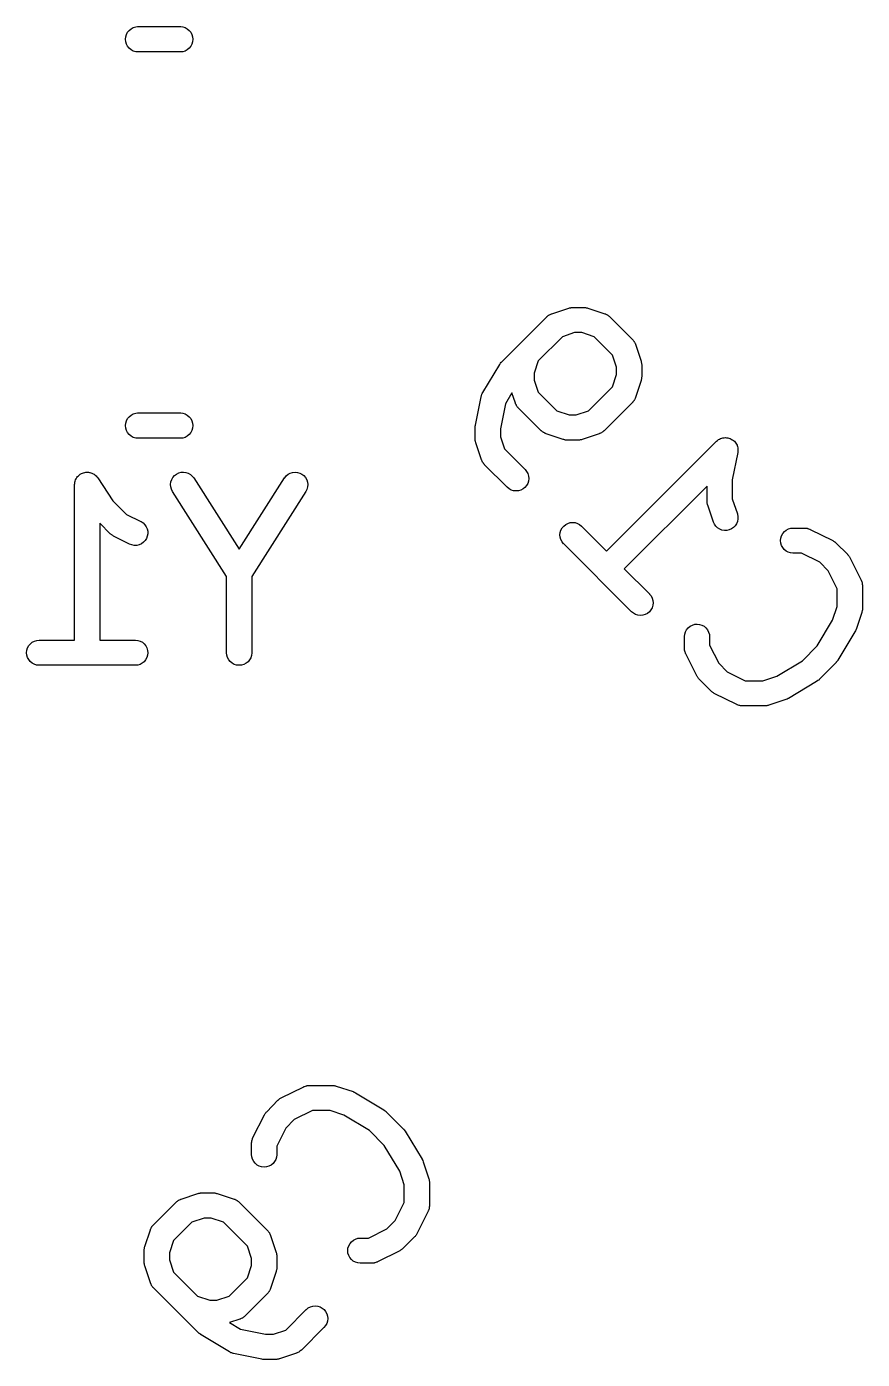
# Model space of a CAD drawing. Extents: x 99.9 to 130.1, y -164.7 to -96.1.
# Drawn here: x 121.21 to 126.19, y -128.21 to -120.28 of the extents above; entities that cross this region are included whole.
import ezdxf

# ---------------------------------------------------------------- set-up
doc = ezdxf.new("R2010")
doc.units = 0
doc.layers.add('BLACK', color=7, linetype='CONTINUOUS')

msp = doc.modelspace()

# ---------------------------------------------------------------- linework, layer by layer
at = {"layer": 'BLACK', "linetype": 'CONTINUOUS'}
for p, q in [((121.846, -120.28), (121.86, -120.276)), ((121.86, -120.276), (121.871, -120.275)), ((121.871, -120.275), (122.129, -120.275)), ((122.129, -120.275), (122.14, -120.276)), ((122.14, -120.276), (122.154, -120.28)), ((121.8, -120.35), (121.801, -120.335)), ((121.801, -120.365), (121.8, -120.35)), ((121.801, -120.335), (121.805, -120.321)), ((121.805, -120.321), (121.812, -120.308)), ((121.812, -120.308), (121.822, -120.297)), ((121.822, -120.297), (121.833, -120.287)), ((121.833, -120.287), (121.846, -120.28)), ((122.154, -120.28), (122.167, -120.287)), ((122.167, -120.287), (122.178, -120.297)), ((122.178, -120.297), (122.188, -120.308)), ((122.188, -120.308), (122.195, -120.321)), ((122.195, -120.321), (122.199, -120.335)), ((122.199, -120.335), (122.2, -120.35)), ((122.2, -120.35), (122.199, -120.365)), ((121.805, -120.379), (121.801, -120.365)), ((121.812, -120.392), (121.805, -120.379)), ((121.822, -120.403), (121.812, -120.392)), ((121.833, -120.413), (121.822, -120.403)), ((121.846, -120.42), (121.833, -120.413)), ((121.86, -120.424), (121.846, -120.42)), ((121.871, -120.425), (121.86, -120.424)), ((122.129, -120.425), (121.871, -120.425)), ((122.14, -120.424), (122.129, -120.425)), ((122.154, -120.42), (122.14, -120.424)), ((122.167, -120.413), (122.154, -120.42)), ((122.178, -120.403), (122.167, -120.413)), ((122.188, -120.392), (122.178, -120.403)), ((122.195, -120.379), (122.188, -120.392)), ((122.199, -120.365), (122.195, -120.379)), ((124.038, -122.272), (124.307, -122.002)), ((124.307, -122.002), (124.308, -122.001)), ((124.308, -122.001), (124.31, -122)), ((124.31, -122), (124.311, -121.998)), ((124.311, -121.998), (124.315, -121.995)), ((124.315, -121.995), (124.319, -121.992)), ((124.319, -121.992), (124.321, -121.991)), ((124.321, -121.991), (124.323, -121.99)), ((124.323, -121.99), (124.328, -121.988)), ((124.328, -121.988), (124.332, -121.986)), ((124.332, -121.986), (124.335, -121.985)), ((124.335, -121.985), (124.337, -121.984)), ((124.337, -121.984), (124.438, -121.95)), ((124.438, -121.95), (124.439, -121.95)), ((124.439, -121.95), (124.443, -121.949)), ((124.443, -121.949), (124.447, -121.948)), ((124.447, -121.948), (124.45, -121.948)), ((124.45, -121.948), (124.453, -121.947)), ((124.453, -121.947), (124.457, -121.947)), ((124.457, -121.947), (124.461, -121.946)), ((124.461, -121.946), (124.529, -121.946)), ((124.529, -121.946), (124.53, -121.946)), ((124.53, -121.946), (124.534, -121.947)), ((124.534, -121.947), (124.538, -121.947)), ((124.538, -121.947), (124.541, -121.948)), ((124.541, -121.948), (124.544, -121.948)), ((124.544, -121.948), (124.548, -121.949)), ((124.548, -121.949), (124.552, -121.95)), ((124.552, -121.95), (124.653, -121.984)), ((124.653, -121.984), (124.654, -121.984)), ((124.654, -121.984), (124.656, -121.985)), ((124.656, -121.985), (124.658, -121.986)), ((124.658, -121.986), (124.663, -121.988)), ((124.663, -121.988), (124.668, -121.99)), ((124.668, -121.99), (124.669, -121.992)), ((124.669, -121.992), (124.671, -121.993)), ((124.671, -121.993), (124.675, -121.996)), ((124.675, -121.996), (124.679, -121.999)), ((124.679, -121.999), (124.681, -122.001)), ((124.681, -122.001), (124.683, -122.002)), ((124.683, -122.002), (124.817, -122.137)), ((124.473, -122.096), (124.401, -122.121)), ((124.516, -122.096), (124.473, -122.096)), ((124.589, -122.121), (124.516, -122.096)), ((124.401, -122.121), (124.257, -122.264)), ((124.699, -122.23), (124.589, -122.121)), ((124.817, -122.137), (124.818, -122.138)), ((124.818, -122.138), (124.819, -122.139)), ((124.819, -122.139), (124.821, -122.141)), ((124.821, -122.141), (124.824, -122.145)), ((124.824, -122.145), (124.827, -122.149)), ((124.827, -122.149), (124.828, -122.151)), ((124.828, -122.151), (124.829, -122.153)), ((124.829, -122.153), (124.832, -122.157)), ((124.832, -122.157), (124.834, -122.162)), ((124.834, -122.162), (124.835, -122.164)), ((124.835, -122.164), (124.835, -122.166)), ((124.835, -122.166), (124.869, -122.267)), ((124.723, -122.303), (124.699, -122.23)), ((123.926, -122.454), (124.027, -122.286)), ((124.027, -122.285), (124.028, -122.284)), ((124.027, -122.286), (124.027, -122.285)), ((124.028, -122.284), (124.029, -122.283)), ((124.029, -122.283), (124.032, -122.278)), ((124.032, -122.278), (124.036, -122.273)), ((124.036, -122.273), (124.037, -122.273)), ((124.037, -122.273), (124.038, -122.272)), ((124.257, -122.264), (124.233, -122.337)), ((124.233, -122.337), (124.233, -122.38)), ((124.723, -122.346), (124.723, -122.303)), ((124.869, -122.267), (124.869, -122.268)), ((124.869, -122.268), (124.87, -122.272)), ((124.87, -122.272), (124.872, -122.276)), ((124.872, -122.276), (124.872, -122.279)), ((124.872, -122.279), (124.872, -122.282)), ((124.872, -122.282), (124.873, -122.287)), ((124.873, -122.287), (124.873, -122.291)), ((124.873, -122.291), (124.873, -122.358)), ((124.233, -122.38), (124.257, -122.452)), ((124.555, -122.562), (124.699, -122.419)), ((124.699, -122.419), (124.723, -122.346)), ((124.869, -122.382), (124.835, -122.483)), ((124.87, -122.378), (124.869, -122.382)), ((124.871, -122.374), (124.87, -122.378)), ((124.872, -122.371), (124.871, -122.374)), ((124.873, -122.359), (124.872, -122.363)), ((124.872, -122.363), (124.872, -122.368)), ((124.872, -122.368), (124.872, -122.371)), ((124.873, -122.358), (124.873, -122.359)), ((123.883, -122.647), (123.916, -122.478)), ((123.916, -122.478), (123.917, -122.477)), ((123.917, -122.477), (123.918, -122.472)), ((123.918, -122.472), (123.919, -122.468)), ((123.919, -122.468), (123.92, -122.465)), ((123.92, -122.465), (123.921, -122.463)), ((123.921, -122.463), (123.923, -122.459)), ((123.923, -122.459), (123.926, -122.454)), ((124.1, -122.455), (124.061, -122.52)), ((124.121, -122.517), (124.1, -122.455)), ((124.257, -122.452), (124.367, -122.562)), ((124.828, -122.499), (124.827, -122.501)), ((124.829, -122.497), (124.828, -122.499)), ((124.831, -122.493), (124.829, -122.497)), ((124.834, -122.488), (124.831, -122.493)), ((124.835, -122.484), (124.834, -122.486)), ((124.834, -122.486), (124.834, -122.488)), ((124.835, -122.483), (124.835, -122.484)), ((121.833, -122.587), (121.846, -122.58)), ((121.846, -122.58), (121.86, -122.576)), ((121.86, -122.576), (121.871, -122.575)), ((121.871, -122.575), (122.129, -122.575)), ((122.129, -122.575), (122.14, -122.576)), ((122.14, -122.576), (122.154, -122.58)), ((122.154, -122.58), (122.167, -122.587)), ((124.061, -122.52), (124.031, -122.669)), ((124.122, -122.519), (124.121, -122.517)), ((124.122, -122.521), (124.122, -122.519)), ((124.125, -122.525), (124.122, -122.521)), ((124.127, -122.53), (124.125, -122.525)), ((124.128, -122.532), (124.127, -122.53)), ((124.129, -122.534), (124.128, -122.532)), ((124.132, -122.538), (124.129, -122.534)), ((124.135, -122.542), (124.132, -122.538)), ((124.137, -122.543), (124.135, -122.542)), ((124.138, -122.545), (124.137, -122.543)), ((124.139, -122.546), (124.138, -122.545)), ((124.274, -122.681), (124.139, -122.546)), ((124.367, -122.562), (124.44, -122.586)), ((124.483, -122.586), (124.555, -122.562)), ((124.817, -122.512), (124.649, -122.681)), ((124.819, -122.511), (124.817, -122.512)), ((124.82, -122.509), (124.819, -122.511)), ((124.823, -122.505), (124.82, -122.509)), ((124.827, -122.501), (124.823, -122.505)), ((121.8, -122.65), (121.801, -122.635)), ((121.801, -122.665), (121.8, -122.65)), ((121.801, -122.635), (121.805, -122.621)), ((121.805, -122.621), (121.812, -122.608)), ((121.812, -122.608), (121.822, -122.597)), ((121.822, -122.597), (121.833, -122.587)), ((122.167, -122.587), (122.178, -122.597)), ((122.178, -122.597), (122.188, -122.608)), ((122.188, -122.608), (122.195, -122.621)), ((122.195, -122.621), (122.199, -122.635)), ((122.199, -122.635), (122.2, -122.65)), ((122.2, -122.65), (122.199, -122.665)), ((123.881, -122.66), (123.882, -122.653)), ((123.882, -122.653), (123.883, -122.647)), ((124.44, -122.586), (124.483, -122.586)), ((121.805, -122.679), (121.801, -122.665)), ((121.812, -122.692), (121.805, -122.679)), ((121.822, -122.703), (121.812, -122.692)), ((121.833, -122.713), (121.822, -122.703)), ((121.846, -122.72), (121.833, -122.713)), ((121.86, -122.724), (121.846, -122.72)), ((121.871, -122.725), (121.86, -122.724)), ((122.129, -122.725), (121.871, -122.725)), ((122.14, -122.724), (122.129, -122.725)), ((122.154, -122.72), (122.14, -122.724)), ((122.167, -122.713), (122.154, -122.72)), ((122.178, -122.703), (122.167, -122.713)), ((122.188, -122.692), (122.178, -122.703)), ((122.195, -122.679), (122.188, -122.692)), ((122.199, -122.665), (122.195, -122.679)), ((123.881, -122.661), (123.881, -122.66)), ((123.881, -122.729), (123.881, -122.661)), ((123.881, -122.661), (123.881, -122.661)), ((123.881, -122.661), (123.881, -122.661)), ((123.881, -122.661), (123.881, -122.661)), ((123.882, -122.733), (123.881, -122.729)), ((123.882, -122.737), (123.882, -122.733)), ((123.882, -122.74), (123.882, -122.737)), ((124.031, -122.669), (124.031, -122.716)), ((124.031, -122.716), (124.055, -122.789)), ((124.275, -122.682), (124.274, -122.681)), ((124.277, -122.684), (124.275, -122.682)), ((124.281, -122.687), (124.277, -122.684)), ((124.285, -122.69), (124.281, -122.687)), ((124.287, -122.691), (124.285, -122.69)), ((124.289, -122.692), (124.287, -122.691)), ((124.293, -122.694), (124.289, -122.692)), ((124.298, -122.697), (124.293, -122.694)), ((124.3, -122.697), (124.298, -122.697)), ((124.302, -122.698), (124.3, -122.697)), ((124.303, -122.699), (124.302, -122.698)), ((124.404, -122.732), (124.303, -122.699)), ((124.408, -122.733), (124.404, -122.732)), ((124.412, -122.735), (124.408, -122.733)), ((124.415, -122.735), (124.412, -122.735)), ((124.418, -122.736), (124.415, -122.735)), ((124.422, -122.736), (124.418, -122.736)), ((124.427, -122.736), (124.422, -122.736)), ((124.428, -122.736), (124.427, -122.736)), ((124.495, -122.736), (124.428, -122.736)), ((124.499, -122.736), (124.495, -122.736)), ((124.503, -122.736), (124.499, -122.736)), ((124.506, -122.735), (124.503, -122.736)), ((124.509, -122.735), (124.506, -122.735)), ((124.514, -122.734), (124.509, -122.735)), ((124.518, -122.733), (124.514, -122.734)), ((124.519, -122.732), (124.518, -122.733)), ((124.62, -122.699), (124.519, -122.732)), ((124.622, -122.698), (124.62, -122.699)), ((124.624, -122.697), (124.622, -122.698)), ((124.628, -122.695), (124.624, -122.697)), ((124.633, -122.693), (124.628, -122.695)), ((124.635, -122.691), (124.633, -122.693)), ((124.637, -122.69), (124.635, -122.691)), ((124.641, -122.687), (124.637, -122.69)), ((124.645, -122.684), (124.641, -122.687)), ((124.646, -122.683), (124.645, -122.684)), ((124.648, -122.681), (124.646, -122.683)), ((124.649, -122.681), (124.648, -122.681)), ((125.318, -122.742), (125.324, -122.738)), ((125.324, -122.738), (125.329, -122.733)), ((125.329, -122.733), (125.329, -122.733)), ((125.329, -122.733), (125.33, -122.733)), ((125.33, -122.733), (125.336, -122.73)), ((125.336, -122.73), (125.342, -122.726)), ((125.342, -122.726), (125.342, -122.726)), ((125.342, -122.726), (125.343, -122.726)), ((125.343, -122.726), (125.35, -122.724)), ((125.35, -122.724), (125.356, -122.722)), ((125.356, -122.722), (125.357, -122.722)), ((125.357, -122.722), (125.357, -122.722)), ((125.357, -122.722), (125.364, -122.722)), ((125.364, -122.722), (125.371, -122.721)), ((125.371, -122.721), (125.371, -122.721)), ((125.371, -122.721), (125.378, -122.722)), ((125.371, -122.721), (125.371, -122.721)), ((125.378, -122.722), (125.386, -122.722)), ((125.386, -122.722), (125.386, -122.723)), ((125.386, -122.723), (125.386, -122.723)), ((125.386, -122.723), (125.392, -122.725)), ((125.392, -122.725), (125.4, -122.727)), ((125.4, -122.727), (125.4, -122.727)), ((125.4, -122.727), (125.4, -122.727)), ((125.4, -122.727), (125.406, -122.73)), ((125.406, -122.73), (125.412, -122.734)), ((125.412, -122.734), (125.412, -122.734)), ((125.412, -122.734), (125.413, -122.734)), ((125.413, -122.734), (125.418, -122.739)), ((123.883, -122.743), (123.882, -122.74)), ((123.884, -122.747), (123.883, -122.743)), ((123.885, -122.751), (123.884, -122.747)), ((123.885, -122.752), (123.885, -122.751)), ((123.919, -122.853), (123.885, -122.752)), ((124.055, -122.789), (124.178, -122.911)), ((124.663, -123.397), (125.317, -122.743)), ((125.317, -122.743), (125.318, -122.742)), ((125.318, -122.742), (125.318, -122.742)), ((125.318, -122.742), (125.318, -122.742)), ((125.318, -122.742), (125.318, -122.742)), ((125.444, -122.811), (125.412, -122.972)), ((125.418, -122.739), (125.424, -122.743)), ((125.424, -122.743), (125.424, -122.743)), ((125.424, -122.743), (125.424, -122.743)), ((125.424, -122.743), (125.428, -122.749)), ((125.428, -122.749), (125.433, -122.755)), ((125.433, -122.755), (125.433, -122.755)), ((125.433, -122.755), (125.433, -122.755)), ((125.433, -122.755), (125.436, -122.761)), ((125.436, -122.761), (125.44, -122.767)), ((125.44, -122.767), (125.44, -122.768)), ((125.44, -122.768), (125.44, -122.768)), ((125.44, -122.768), (125.442, -122.775)), ((125.442, -122.775), (125.444, -122.782)), ((125.444, -122.782), (125.444, -122.782)), ((125.444, -122.782), (125.444, -122.782)), ((125.444, -122.782), (125.445, -122.789)), ((125.445, -122.803), (125.444, -122.811)), ((125.445, -122.789), (125.445, -122.796)), ((125.445, -122.796), (125.445, -122.796)), ((125.445, -122.796), (125.445, -122.796)), ((125.445, -122.796), (125.445, -122.803)), ((123.92, -122.855), (123.919, -122.853)), ((123.92, -122.857), (123.92, -122.855)), ((123.923, -122.862), (123.92, -122.857)), ((123.925, -122.867), (123.923, -122.862)), ((123.926, -122.869), (123.925, -122.867)), ((123.927, -122.87), (123.926, -122.869)), ((123.93, -122.874), (123.927, -122.87)), ((123.933, -122.879), (123.93, -122.874)), ((123.935, -122.88), (123.933, -122.879)), ((123.936, -122.882), (123.935, -122.88)), ((123.937, -122.883), (123.936, -122.882)), ((124.072, -123.017), (123.937, -122.883)), ((121.5, -122.98), (121.502, -122.973)), ((121.502, -122.973), (121.506, -122.966)), ((121.502, -122.973), (121.502, -122.973)), ((121.502, -122.973), (121.502, -122.973)), ((121.506, -122.966), (121.509, -122.96)), ((121.509, -122.96), (121.51, -122.96)), ((121.51, -122.96), (121.514, -122.954)), ((121.51, -122.96), (121.51, -122.96)), ((121.514, -122.954), (121.519, -122.949)), ((121.519, -122.949), (121.525, -122.944)), ((121.519, -122.949), (121.519, -122.949)), ((121.519, -122.949), (121.519, -122.949)), ((121.525, -122.944), (121.53, -122.94)), ((121.53, -122.94), (121.537, -122.936)), ((121.53, -122.94), (121.53, -122.94)), ((121.53, -122.94), (121.53, -122.94)), ((121.537, -122.936), (121.543, -122.933)), ((121.543, -122.933), (121.55, -122.931)), ((121.543, -122.933), (121.543, -122.933)), ((121.543, -122.933), (121.543, -122.933)), ((121.55, -122.931), (121.557, -122.929)), ((121.557, -122.929), (121.564, -122.928)), ((121.557, -122.929), (121.557, -122.929)), ((121.557, -122.929), (121.557, -122.929)), ((121.564, -122.928), (121.572, -122.927)), ((121.572, -122.927), (121.572, -122.927)), ((121.572, -122.927), (121.579, -122.928)), ((121.572, -122.927), (121.572, -122.927)), ((121.579, -122.928), (121.586, -122.929)), ((121.586, -122.929), (121.586, -122.929)), ((121.586, -122.929), (121.587, -122.929)), ((121.587, -122.929), (121.594, -122.931)), ((121.594, -122.931), (121.6, -122.933)), ((121.6, -122.933), (121.6, -122.933)), ((121.6, -122.933), (121.6, -122.933)), ((121.6, -122.933), (121.607, -122.937)), ((121.607, -122.937), (121.613, -122.94)), ((121.613, -122.94), (121.613, -122.94)), ((121.613, -122.94), (121.613, -122.94)), ((121.613, -122.94), (121.619, -122.945)), ((121.619, -122.945), (121.625, -122.949)), ((121.625, -122.949), (121.625, -122.949)), ((121.625, -122.949), (121.625, -122.95)), ((121.625, -122.95), (121.629, -122.955)), ((121.629, -122.955), (121.634, -122.961)), ((121.634, -122.961), (121.725, -123.097)), ((122.07, -122.985), (122.075, -122.971)), ((122.075, -122.971), (122.082, -122.959)), ((122.082, -122.959), (122.091, -122.948)), ((122.091, -122.948), (122.103, -122.939)), ((122.103, -122.939), (122.116, -122.932)), ((122.116, -122.932), (122.13, -122.928)), ((122.13, -122.928), (122.145, -122.927)), ((122.145, -122.927), (122.159, -122.929)), ((122.159, -122.929), (122.173, -122.934)), ((122.173, -122.934), (122.186, -122.941)), ((122.186, -122.941), (122.197, -122.951)), ((122.197, -122.951), (122.206, -122.962)), ((122.206, -122.962), (122.476, -123.386)), ((122.476, -123.386), (122.746, -122.962)), ((122.746, -122.962), (122.747, -122.961)), ((122.747, -122.961), (122.756, -122.95)), ((122.756, -122.95), (122.767, -122.94)), ((122.767, -122.94), (122.78, -122.933)), ((122.78, -122.933), (122.794, -122.929)), ((122.794, -122.929), (122.809, -122.927)), ((122.809, -122.927), (122.823, -122.929)), ((122.823, -122.929), (122.837, -122.933)), ((122.837, -122.933), (122.85, -122.939)), ((122.85, -122.939), (122.862, -122.948)), ((122.862, -122.948), (122.871, -122.96)), ((122.871, -122.96), (122.878, -122.972)), ((122.878, -122.972), (122.883, -122.986)), ((124.178, -122.911), (124.178, -122.912)), ((124.178, -122.912), (124.187, -122.923)), ((124.187, -122.923), (124.194, -122.936)), ((124.194, -122.936), (124.198, -122.951)), ((124.198, -122.951), (124.2, -122.965)), ((124.2, -122.965), (124.198, -122.98)), ((125.412, -122.972), (125.412, -123.087)), ((121.496, -123.001), (121.497, -122.994)), ((121.496, -123.002), (121.496, -123.001)), ((121.496, -123.001), (121.496, -123.001)), ((121.496, -123.001), (121.496, -123.001)), ((121.496, -123.001), (121.496, -123.001)), ((121.496, -123.927), (121.496, -123.002)), ((121.497, -122.994), (121.498, -122.987)), ((121.498, -122.987), (121.5, -122.98)), ((121.498, -122.987), (121.498, -122.987)), ((121.498, -122.987), (121.498, -122.987)), ((122.068, -123), (122.07, -122.985)), ((122.069, -123.014), (122.068, -123)), ((122.073, -123.029), (122.069, -123.014)), ((122.079, -123.042), (122.073, -123.029)), ((122.08, -123.043), (122.079, -123.042)), ((122.401, -123.548), (122.08, -123.043)), ((122.873, -123.043), (122.551, -123.548)), ((122.879, -123.03), (122.873, -123.043)), ((122.883, -123.015), (122.879, -123.03)), ((122.883, -122.986), (122.885, -123.001)), ((122.885, -123.001), (122.883, -123.015)), ((124.083, -123.027), (124.072, -123.017)), ((124.096, -123.034), (124.083, -123.027)), ((124.11, -123.038), (124.096, -123.034)), ((124.124, -123.039), (124.11, -123.038)), ((124.139, -123.038), (124.124, -123.039)), ((124.153, -123.034), (124.139, -123.038)), ((124.166, -123.027), (124.153, -123.034)), ((124.177, -123.018), (124.166, -123.027)), ((124.187, -123.006), (124.177, -123.018)), ((124.194, -122.994), (124.187, -123.006)), ((124.198, -122.98), (124.194, -122.994)), ((125.262, -123.011), (124.769, -123.503)), ((125.262, -123.099), (125.262, -123.011)), ((121.725, -123.097), (121.806, -123.179)), ((125.262, -123.103), (125.262, -123.099)), ((125.262, -123.107), (125.262, -123.103)), ((125.263, -123.11), (125.262, -123.107)), ((125.263, -123.114), (125.263, -123.11)), ((125.264, -123.118), (125.263, -123.114)), ((125.265, -123.122), (125.264, -123.118)), ((125.266, -123.123), (125.265, -123.122)), ((125.299, -123.224), (125.266, -123.123)), ((125.412, -123.087), (125.442, -123.176)), ((121.806, -123.179), (121.891, -123.221)), ((125.442, -123.176), (125.442, -123.177)), ((125.442, -123.177), (125.445, -123.192)), ((125.445, -123.206), (125.442, -123.221)), ((125.445, -123.192), (125.445, -123.206)), ((121.709, -123.294), (121.646, -123.231)), ((121.646, -123.231), (121.646, -123.927)), ((121.712, -123.296), (121.709, -123.294)), ((121.891, -123.221), (121.892, -123.221)), ((121.892, -123.221), (121.904, -123.229)), ((121.904, -123.229), (121.914, -123.24)), ((121.914, -123.24), (121.923, -123.252)), ((121.923, -123.252), (121.929, -123.265)), ((121.929, -123.265), (121.932, -123.279)), ((121.932, -123.294), (121.929, -123.308)), ((121.932, -123.279), (121.932, -123.294)), ((124.386, -123.3), (124.388, -123.286)), ((124.388, -123.286), (124.392, -123.272)), ((124.392, -123.272), (124.399, -123.259)), ((124.399, -123.259), (124.409, -123.248)), ((124.409, -123.248), (124.42, -123.238)), ((124.42, -123.238), (124.433, -123.232)), ((124.433, -123.232), (124.447, -123.227)), ((124.447, -123.227), (124.462, -123.226)), ((124.462, -123.226), (124.476, -123.227)), ((124.476, -123.227), (124.49, -123.232)), ((124.49, -123.232), (124.503, -123.239)), ((124.503, -123.239), (124.514, -123.248)), ((124.514, -123.248), (124.663, -123.397)), ((125.305, -123.237), (125.299, -123.224)), ((125.314, -123.249), (125.305, -123.237)), ((125.324, -123.259), (125.314, -123.249)), ((125.337, -123.267), (125.324, -123.259)), ((125.35, -123.272), (125.337, -123.267)), ((125.365, -123.275), (125.35, -123.272)), ((125.379, -123.274), (125.365, -123.275)), ((125.394, -123.271), (125.379, -123.274)), ((125.407, -123.265), (125.394, -123.271)), ((125.419, -123.257), (125.407, -123.265)), ((125.429, -123.247), (125.419, -123.257)), ((125.437, -123.234), (125.429, -123.247)), ((125.442, -123.221), (125.437, -123.234)), ((125.705, -123.306), (125.712, -123.293)), ((125.712, -123.293), (125.722, -123.281)), ((125.722, -123.281), (125.733, -123.272)), ((125.733, -123.272), (125.746, -123.265)), ((125.746, -123.265), (125.76, -123.261)), ((125.76, -123.261), (125.774, -123.26)), ((125.774, -123.26), (125.842, -123.26)), ((125.842, -123.26), (125.843, -123.26)), ((125.843, -123.26), (125.845, -123.26)), ((125.845, -123.26), (125.847, -123.26)), ((125.847, -123.26), (125.852, -123.261)), ((125.852, -123.261), (125.857, -123.261)), ((125.857, -123.261), (125.859, -123.262)), ((125.859, -123.262), (125.862, -123.262)), ((125.862, -123.262), (125.866, -123.264)), ((125.866, -123.264), (125.871, -123.266)), ((125.871, -123.266), (125.873, -123.267)), ((125.873, -123.267), (125.875, -123.268)), ((125.875, -123.268), (126.01, -123.335)), ((121.715, -123.299), (121.712, -123.296)), ((121.718, -123.301), (121.715, -123.299)), ((121.72, -123.303), (121.718, -123.301)), ((121.724, -123.305), (121.72, -123.303)), ((121.727, -123.307), (121.724, -123.305)), ((121.728, -123.308), (121.727, -123.307)), ((121.824, -123.355), (121.728, -123.308)), ((121.837, -123.36), (121.824, -123.355)), ((121.852, -123.363), (121.837, -123.36)), ((121.866, -123.363), (121.852, -123.363)), ((121.881, -123.359), (121.866, -123.363)), ((121.894, -123.353), (121.881, -123.359)), ((121.906, -123.345), (121.894, -123.353)), ((121.916, -123.334), (121.906, -123.345)), ((121.924, -123.322), (121.916, -123.334)), ((121.929, -123.308), (121.924, -123.322)), ((124.388, -123.315), (124.386, -123.3)), ((124.392, -123.329), (124.388, -123.315)), ((124.398, -123.342), (124.392, -123.329)), ((124.407, -123.353), (124.398, -123.342)), ((124.408, -123.354), (124.407, -123.353)), ((124.812, -123.758), (124.408, -123.354)), ((125.699, -123.334), (125.701, -123.32)), ((125.701, -123.349), (125.699, -123.334)), ((125.701, -123.32), (125.705, -123.306)), ((125.705, -123.363), (125.701, -123.349)), ((125.712, -123.376), (125.705, -123.363)), ((126.01, -123.335), (126.011, -123.335)), ((126.011, -123.335), (126.014, -123.338)), ((126.014, -123.338), (126.018, -123.34)), ((126.018, -123.34), (126.021, -123.342)), ((126.021, -123.342), (126.023, -123.343)), ((126.023, -123.343), (126.026, -123.346)), ((126.026, -123.346), (126.03, -123.349)), ((126.03, -123.349), (126.097, -123.416)), ((125.721, -123.387), (125.712, -123.376)), ((125.732, -123.397), (125.721, -123.387)), ((125.745, -123.404), (125.732, -123.397)), ((125.759, -123.408), (125.745, -123.404)), ((125.773, -123.41), (125.759, -123.408)), ((125.774, -123.41), (125.773, -123.41)), ((125.824, -123.41), (125.774, -123.41)), ((125.932, -123.464), (125.824, -123.41)), ((126.097, -123.416), (126.098, -123.417)), ((126.098, -123.417), (126.1, -123.42)), ((126.1, -123.42), (126.103, -123.423)), ((126.103, -123.423), (126.105, -123.426)), ((126.105, -123.426), (126.107, -123.429)), ((126.107, -123.429), (126.109, -123.432)), ((126.109, -123.432), (126.111, -123.436)), ((126.111, -123.436), (126.178, -123.571)), ((124.769, -123.503), (124.918, -123.652)), ((125.982, -123.514), (125.932, -123.464)), ((126.036, -123.622), (125.982, -123.514)), ((122.401, -124.002), (122.401, -123.548)), ((122.551, -123.548), (122.551, -124.002)), ((126.178, -123.571), (126.179, -123.571)), ((126.179, -123.571), (126.179, -123.574)), ((126.179, -123.574), (126.181, -123.575)), ((126.181, -123.575), (126.182, -123.58)), ((126.182, -123.58), (126.184, -123.585)), ((126.184, -123.585), (126.184, -123.587)), ((126.184, -123.587), (126.185, -123.589)), ((126.185, -123.589), (126.185, -123.595)), ((126.185, -123.595), (126.186, -123.6)), ((126.186, -123.6), (126.186, -123.602)), ((126.186, -123.602), (126.186, -123.604)), ((126.186, -123.604), (126.186, -123.739)), ((124.918, -123.652), (124.919, -123.653)), ((124.919, -123.653), (124.928, -123.664)), ((124.928, -123.664), (124.935, -123.677)), ((124.935, -123.677), (124.939, -123.691)), ((124.939, -123.691), (124.94, -123.706)), ((126.036, -123.727), (126.036, -123.622)), ((124.824, -123.767), (124.812, -123.758)), ((124.836, -123.774), (124.824, -123.767)), ((124.907, -123.768), (124.894, -123.775)), ((124.918, -123.758), (124.907, -123.768)), ((124.927, -123.747), (124.918, -123.758)), ((124.934, -123.734), (124.927, -123.747)), ((124.939, -123.72), (124.934, -123.734)), ((124.94, -123.706), (124.939, -123.72)), ((126.009, -123.808), (126.036, -123.727)), ((126.182, -123.762), (126.149, -123.863)), ((126.183, -123.758), (126.182, -123.762)), ((126.185, -123.754), (126.183, -123.758)), ((126.186, -123.748), (126.185, -123.751)), ((126.185, -123.751), (126.185, -123.754)), ((126.186, -123.739), (126.186, -123.74)), ((126.186, -123.74), (126.186, -123.744)), ((126.186, -123.744), (126.186, -123.748)), ((124.85, -123.779), (124.836, -123.774)), ((124.865, -123.78), (124.85, -123.779)), ((124.88, -123.779), (124.865, -123.78)), ((124.894, -123.775), (124.88, -123.779)), ((125.15, -123.854), (125.161, -123.844)), ((125.161, -123.844), (125.174, -123.838)), ((125.174, -123.838), (125.188, -123.833)), ((125.188, -123.833), (125.203, -123.832)), ((125.203, -123.832), (125.217, -123.834)), ((125.217, -123.834), (125.231, -123.838)), ((125.231, -123.838), (125.244, -123.845)), ((125.244, -123.845), (125.255, -123.854)), ((125.917, -123.962), (126.009, -123.808)), ((121.257, -123.933), (121.271, -123.929)), ((121.271, -123.929), (121.286, -123.927)), ((121.286, -123.927), (121.496, -123.927)), ((121.646, -123.927), (121.857, -123.927)), ((121.857, -123.927), (121.858, -123.927)), ((121.858, -123.927), (121.873, -123.929)), ((121.873, -123.929), (121.887, -123.933)), ((125.127, -123.906), (125.129, -123.892)), ((125.127, -123.907), (125.127, -123.906)), ((125.127, -123.974), (125.127, -123.907)), ((125.129, -123.892), (125.133, -123.878)), ((125.133, -123.878), (125.14, -123.865)), ((125.14, -123.865), (125.15, -123.854)), ((125.255, -123.854), (125.264, -123.866)), ((125.264, -123.866), (125.271, -123.879)), ((125.271, -123.879), (125.276, -123.893)), ((125.276, -123.893), (125.277, -123.907)), ((125.277, -123.907), (125.277, -123.957)), ((126.142, -123.878), (126.041, -124.047)), ((126.145, -123.871), (126.142, -123.878)), ((126.142, -123.878), (126.142, -123.878)), ((126.142, -123.878), (126.142, -123.878)), ((126.148, -123.865), (126.145, -123.871)), ((126.149, -123.863), (126.148, -123.864)), ((126.148, -123.864), (126.148, -123.865)), ((126.148, -123.865), (126.148, -123.865)), ((121.211, -124.002), (121.212, -123.987)), ((121.212, -124.016), (121.211, -124.002)), ((121.212, -123.987), (121.217, -123.973)), ((121.217, -123.973), (121.224, -123.96)), ((121.224, -123.96), (121.233, -123.949)), ((121.233, -123.949), (121.244, -123.94)), ((121.244, -123.94), (121.257, -123.933)), ((121.887, -123.933), (121.9, -123.94)), ((121.9, -123.94), (121.911, -123.95)), ((121.911, -123.95), (121.92, -123.961)), ((121.92, -123.961), (121.927, -123.974)), ((121.927, -123.974), (121.931, -123.988)), ((121.931, -123.988), (121.932, -124.003)), ((121.932, -124.003), (121.931, -124.017)), ((122.403, -124.017), (122.401, -124.002)), ((122.551, -124.003), (122.55, -124.018)), ((122.551, -124.002), (122.551, -124.003)), ((125.127, -123.977), (125.127, -123.974)), ((125.127, -123.979), (125.127, -123.977)), ((125.128, -123.984), (125.127, -123.979)), ((125.128, -123.989), (125.128, -123.984)), ((125.129, -123.991), (125.128, -123.989)), ((125.129, -123.993), (125.129, -123.991)), ((125.131, -123.998), (125.129, -123.993)), ((125.133, -124.003), (125.131, -123.998)), ((125.134, -124.005), (125.133, -124.003)), ((125.134, -124.007), (125.134, -124.005)), ((125.135, -124.008), (125.134, -124.007)), ((125.202, -124.143), (125.135, -124.008)), ((125.277, -123.957), (125.331, -124.065)), ((125.829, -124.05), (125.917, -123.962)), ((121.216, -124.03), (121.212, -124.016)), ((121.223, -124.043), (121.216, -124.03)), ((121.232, -124.055), (121.223, -124.043)), ((121.243, -124.064), (121.232, -124.055)), ((121.256, -124.071), (121.243, -124.064)), ((121.27, -124.076), (121.256, -124.071)), ((121.285, -124.077), (121.27, -124.076)), ((121.286, -124.077), (121.285, -124.077)), ((121.857, -124.077), (121.286, -124.077)), ((121.872, -124.076), (121.857, -124.077)), ((121.886, -124.072), (121.872, -124.076)), ((121.899, -124.065), (121.886, -124.072)), ((121.91, -124.056), (121.899, -124.065)), ((121.919, -124.044), (121.91, -124.056)), ((121.926, -124.031), (121.919, -124.044)), ((121.931, -124.017), (121.926, -124.031)), ((122.407, -124.031), (122.403, -124.017)), ((122.414, -124.044), (122.407, -124.031)), ((122.423, -124.055), (122.414, -124.044)), ((122.434, -124.065), (122.423, -124.055)), ((122.447, -124.072), (122.434, -124.065)), ((122.461, -124.076), (122.447, -124.072)), ((122.476, -124.077), (122.461, -124.076)), ((122.49, -124.076), (122.476, -124.077)), ((122.504, -124.072), (122.49, -124.076)), ((122.517, -124.065), (122.504, -124.072)), ((122.529, -124.056), (122.517, -124.065)), ((122.538, -124.045), (122.529, -124.056)), ((122.545, -124.032), (122.538, -124.045)), ((122.55, -124.018), (122.545, -124.032)), ((125.331, -124.065), (125.381, -124.115)), ((125.676, -124.142), (125.829, -124.05)), ((126.03, -124.061), (125.928, -124.162)), ((126.031, -124.059), (126.03, -124.06)), ((126.03, -124.06), (126.03, -124.061)), ((126.035, -124.054), (126.031, -124.059)), ((126.039, -124.05), (126.035, -124.054)), ((126.04, -124.048), (126.039, -124.049)), ((126.039, -124.049), (126.039, -124.05)), ((126.041, -124.047), (126.04, -124.048)), ((125.205, -124.146), (125.202, -124.143)), ((125.206, -124.15), (125.205, -124.146)), ((125.208, -124.152), (125.206, -124.15)), ((125.21, -124.155), (125.208, -124.152)), ((125.213, -124.158), (125.21, -124.155)), ((125.216, -124.161), (125.213, -124.158)), ((125.216, -124.162), (125.216, -124.161)), ((125.284, -124.23), (125.216, -124.162)), ((125.381, -124.115), (125.489, -124.169)), ((125.594, -124.169), (125.676, -124.142)), ((125.926, -124.165), (125.921, -124.168)), ((125.927, -124.164), (125.926, -124.165)), ((125.928, -124.163), (125.927, -124.164)), ((125.928, -124.162), (125.928, -124.163)), ((125.287, -124.232), (125.284, -124.23)), ((125.29, -124.235), (125.287, -124.232)), ((125.293, -124.237), (125.29, -124.235)), ((125.295, -124.239), (125.293, -124.237)), ((125.299, -124.241), (125.295, -124.239)), ((125.302, -124.243), (125.299, -124.241)), ((125.303, -124.244), (125.302, -124.243)), ((125.438, -124.311), (125.303, -124.244)), ((125.489, -124.169), (125.594, -124.169)), ((125.914, -124.173), (125.746, -124.274)), ((125.915, -124.173), (125.914, -124.173)), ((125.916, -124.172), (125.915, -124.173)), ((125.921, -124.168), (125.916, -124.172)), ((125.44, -124.312), (125.438, -124.311)), ((125.442, -124.313), (125.44, -124.312)), ((125.447, -124.314), (125.442, -124.313)), ((125.452, -124.316), (125.447, -124.314)), ((125.454, -124.317), (125.452, -124.316)), ((125.456, -124.317), (125.454, -124.317)), ((125.461, -124.318), (125.456, -124.317)), ((125.466, -124.319), (125.461, -124.318)), ((125.468, -124.319), (125.466, -124.319)), ((125.47, -124.319), (125.468, -124.319)), ((125.471, -124.319), (125.47, -124.319)), ((125.606, -124.319), (125.471, -124.319)), ((125.61, -124.318), (125.606, -124.319)), ((125.614, -124.318), (125.61, -124.318)), ((125.618, -124.318), (125.614, -124.318)), ((125.621, -124.317), (125.618, -124.318)), ((125.625, -124.316), (125.621, -124.317)), ((125.629, -124.315), (125.625, -124.316)), ((125.63, -124.315), (125.629, -124.315)), ((125.731, -124.281), (125.63, -124.315)), ((125.738, -124.278), (125.731, -124.281)), ((125.731, -124.281), (125.731, -124.281)), ((125.731, -124.281), (125.731, -124.281)), ((125.744, -124.275), (125.738, -124.278)), ((125.745, -124.275), (125.744, -124.275)), ((125.744, -124.275), (125.744, -124.275)), ((125.746, -124.274), (125.745, -124.275)), ((122.726, -126.653), (122.861, -126.586)), ((122.861, -126.586), (122.862, -126.585)), ((122.862, -126.585), (122.864, -126.585)), ((122.864, -126.585), (122.866, -126.584)), ((122.866, -126.584), (122.871, -126.582)), ((122.871, -126.582), (122.876, -126.58)), ((122.876, -126.58), (122.878, -126.58)), ((122.878, -126.58), (122.88, -126.579)), ((122.88, -126.579), (122.885, -126.579)), ((122.885, -126.579), (122.89, -126.578)), ((122.89, -126.578), (122.892, -126.578)), ((122.892, -126.578), (122.895, -126.578)), ((122.895, -126.578), (123.029, -126.578)), ((123.029, -126.578), (123.03, -126.578)), ((123.03, -126.578), (123.035, -126.578)), ((123.035, -126.578), (123.039, -126.578)), ((123.039, -126.578), (123.042, -126.579)), ((123.042, -126.579), (123.045, -126.58)), ((123.045, -126.58), (123.049, -126.581)), ((123.049, -126.581), (123.053, -126.582)), ((123.053, -126.582), (123.154, -126.615)), ((123.154, -126.615), (123.155, -126.616)), ((123.155, -126.616), (123.155, -126.616)), ((123.155, -126.616), (123.156, -126.616)), ((123.156, -126.616), (123.162, -126.619)), ((123.162, -126.619), (123.168, -126.622)), ((123.168, -126.622), (123.169, -126.622)), ((123.169, -126.622), (123.169, -126.622)), ((123.169, -126.622), (123.337, -126.723)), ((122.64, -126.735), (122.707, -126.667)), ((122.707, -126.667), (122.708, -126.666)), ((122.708, -126.666), (122.711, -126.664)), ((122.711, -126.664), (122.714, -126.661)), ((122.714, -126.661), (122.717, -126.659)), ((122.717, -126.659), (122.719, -126.657)), ((122.719, -126.657), (122.723, -126.655)), ((122.723, -126.655), (122.726, -126.653)), ((122.558, -126.889), (122.626, -126.754)), ((122.626, -126.753), (122.628, -126.75)), ((122.626, -126.754), (122.626, -126.753)), ((122.628, -126.75), (122.63, -126.746)), ((122.63, -126.746), (122.632, -126.743)), ((122.632, -126.743), (122.634, -126.741)), ((122.634, -126.741), (122.637, -126.738)), ((122.637, -126.738), (122.64, -126.735)), ((122.804, -126.782), (122.754, -126.832)), ((122.912, -126.728), (122.804, -126.782)), ((123.017, -126.728), (122.912, -126.728)), ((123.099, -126.755), (123.017, -126.728)), ((123.252, -126.847), (123.099, -126.755)), ((123.337, -126.723), (123.338, -126.724)), ((123.338, -126.724), (123.339, -126.725)), ((123.339, -126.725), (123.34, -126.725)), ((123.34, -126.725), (123.345, -126.729)), ((123.345, -126.729), (123.35, -126.733)), ((123.35, -126.733), (123.351, -126.734)), ((123.351, -126.734), (123.352, -126.735)), ((123.352, -126.735), (123.453, -126.836)), ((122.754, -126.832), (122.7, -126.94)), ((123.34, -126.935), (123.252, -126.847)), ((123.453, -126.836), (123.454, -126.836)), ((123.454, -126.836), (123.454, -126.837)), ((123.454, -126.837), (123.455, -126.838)), ((123.455, -126.838), (123.459, -126.843)), ((123.459, -126.843), (123.463, -126.848)), ((123.463, -126.848), (123.463, -126.849)), ((123.463, -126.849), (123.464, -126.85)), ((123.464, -126.85), (123.565, -127.018)), ((122.55, -126.917), (122.551, -126.912)), ((122.551, -126.919), (122.55, -126.917)), ((122.55, -126.921), (122.551, -126.919)), ((122.55, -126.922), (122.55, -126.921)), ((122.55, -126.99), (122.55, -126.922)), ((122.551, -126.912), (122.552, -126.907)), ((122.552, -126.907), (122.553, -126.905)), ((122.553, -126.902), (122.555, -126.898)), ((122.553, -126.905), (122.553, -126.902)), ((122.555, -126.898), (122.556, -126.893)), ((122.556, -126.893), (122.557, -126.891)), ((122.557, -126.891), (122.558, -126.889)), ((122.7, -126.94), (122.7, -126.99)), ((123.432, -127.088), (123.34, -126.935)), ((122.552, -127.004), (122.55, -126.99)), ((122.556, -127.018), (122.552, -127.004)), ((122.563, -127.031), (122.556, -127.018)), ((122.694, -127.019), (122.687, -127.032)), ((122.699, -127.005), (122.694, -127.019)), ((122.7, -126.991), (122.699, -127.005)), ((122.7, -126.99), (122.7, -126.991)), ((123.565, -127.018), (123.566, -127.019)), ((123.566, -127.019), (123.566, -127.02)), ((123.566, -127.02), (123.566, -127.02)), ((123.566, -127.02), (123.569, -127.026)), ((122.572, -127.042), (122.563, -127.031)), ((122.583, -127.052), (122.572, -127.042)), ((122.596, -127.059), (122.583, -127.052)), ((122.61, -127.063), (122.596, -127.059)), ((122.625, -127.065), (122.61, -127.063)), ((122.639, -127.063), (122.625, -127.065)), ((122.653, -127.059), (122.639, -127.063)), ((122.666, -127.052), (122.653, -127.059)), ((122.678, -127.043), (122.666, -127.052)), ((122.687, -127.032), (122.678, -127.043)), ((123.459, -127.17), (123.432, -127.088)), ((123.569, -127.026), (123.572, -127.033)), ((123.572, -127.033), (123.572, -127.033)), ((123.572, -127.033), (123.572, -127.033)), ((123.572, -127.033), (123.606, -127.134)), ((123.459, -127.275), (123.459, -127.17)), ((123.606, -127.134), (123.606, -127.135)), ((123.606, -127.135), (123.607, -127.139)), ((123.607, -127.139), (123.608, -127.143)), ((123.608, -127.143), (123.608, -127.146)), ((123.608, -127.146), (123.609, -127.15)), ((123.609, -127.15), (123.609, -127.154)), ((123.609, -127.154), (123.609, -127.158)), ((123.609, -127.158), (123.609, -127.293)), ((122.115, -127.262), (122.117, -127.261)), ((122.117, -127.261), (122.121, -127.259)), ((122.121, -127.259), (122.126, -127.257)), ((122.126, -127.257), (122.128, -127.256)), ((122.128, -127.256), (122.13, -127.255)), ((122.13, -127.255), (122.231, -127.221)), ((122.231, -127.221), (122.232, -127.221)), ((122.232, -127.221), (122.236, -127.22)), ((122.236, -127.22), (122.24, -127.219)), ((122.24, -127.219), (122.243, -127.219)), ((122.243, -127.219), (122.246, -127.218)), ((122.246, -127.218), (122.251, -127.218)), ((122.251, -127.218), (122.255, -127.218)), ((122.255, -127.218), (122.322, -127.218)), ((122.322, -127.218), (122.323, -127.218)), ((122.323, -127.218), (122.327, -127.218)), ((122.327, -127.218), (122.332, -127.218)), ((122.332, -127.218), (122.335, -127.219)), ((122.335, -127.219), (122.338, -127.219)), ((122.338, -127.219), (122.342, -127.221)), ((122.342, -127.221), (122.346, -127.221)), ((122.346, -127.221), (122.447, -127.255)), ((122.447, -127.255), (122.448, -127.255)), ((122.448, -127.255), (122.45, -127.256)), ((122.45, -127.256), (122.452, -127.257)), ((122.452, -127.257), (122.457, -127.259)), ((122.457, -127.259), (122.461, -127.262)), ((121.966, -127.408), (122.101, -127.273)), ((122.101, -127.273), (122.102, -127.273)), ((122.102, -127.273), (122.103, -127.271)), ((122.103, -127.271), (122.105, -127.27)), ((122.105, -127.27), (122.109, -127.267)), ((122.109, -127.267), (122.113, -127.263)), ((122.113, -127.263), (122.115, -127.262)), ((122.461, -127.262), (122.463, -127.263)), ((122.463, -127.263), (122.465, -127.264)), ((122.465, -127.264), (122.469, -127.267)), ((122.469, -127.267), (122.473, -127.27)), ((122.473, -127.27), (122.475, -127.272)), ((122.475, -127.272), (122.476, -127.273)), ((122.476, -127.273), (122.645, -127.442)), ((123.405, -127.383), (123.459, -127.275)), ((123.602, -127.326), (123.534, -127.461)), ((123.603, -127.322), (123.602, -127.324)), ((123.602, -127.324), (123.602, -127.326)), ((123.605, -127.317), (123.603, -127.322)), ((123.607, -127.312), (123.605, -127.317)), ((123.608, -127.308), (123.607, -127.31)), ((123.607, -127.31), (123.607, -127.312)), ((123.609, -127.298), (123.608, -127.303)), ((123.608, -127.303), (123.608, -127.308)), ((123.609, -127.293), (123.609, -127.294)), ((123.609, -127.294), (123.609, -127.296)), ((123.609, -127.296), (123.609, -127.298)), ((121.956, -127.421), (121.957, -127.419)), ((121.957, -127.419), (121.96, -127.415)), ((121.96, -127.415), (121.963, -127.411)), ((121.963, -127.411), (121.965, -127.41)), ((121.965, -127.41), (121.966, -127.408)), ((122.194, -127.392), (122.085, -127.501)), ((122.267, -127.368), (122.194, -127.392)), ((122.31, -127.368), (122.267, -127.368)), ((122.383, -127.392), (122.31, -127.368)), ((122.526, -127.535), (122.383, -127.392)), ((123.355, -127.433), (123.405, -127.383)), ((121.914, -127.538), (121.948, -127.437)), ((121.948, -127.436), (121.949, -127.434)), ((121.948, -127.437), (121.948, -127.436)), ((121.949, -127.434), (121.95, -127.432)), ((121.95, -127.432), (121.952, -127.428)), ((121.952, -127.428), (121.955, -127.423)), ((121.955, -127.423), (121.956, -127.421)), ((122.645, -127.442), (122.645, -127.442)), ((122.645, -127.442), (122.647, -127.444)), ((122.647, -127.444), (122.648, -127.446)), ((122.648, -127.446), (122.651, -127.45)), ((122.651, -127.45), (122.655, -127.454)), ((122.655, -127.454), (122.656, -127.456)), ((122.656, -127.456), (122.657, -127.458)), ((122.657, -127.458), (122.659, -127.462)), ((122.659, -127.462), (122.661, -127.467)), ((122.661, -127.467), (122.662, -127.469)), ((122.662, -127.469), (122.663, -127.471)), ((122.663, -127.471), (122.696, -127.572)), ((123.156, -127.5), (123.169, -127.493)), ((123.169, -127.493), (123.183, -127.488)), ((123.183, -127.488), (123.198, -127.487)), ((123.198, -127.487), (123.247, -127.487)), ((123.247, -127.487), (123.355, -127.433)), ((123.52, -127.48), (123.453, -127.548)), ((123.523, -127.477), (123.52, -127.48)), ((123.526, -127.474), (123.523, -127.477)), ((123.527, -127.471), (123.526, -127.474)), ((123.529, -127.469), (123.527, -127.471)), ((123.531, -127.465), (123.529, -127.469)), ((123.534, -127.462), (123.531, -127.465)), ((123.534, -127.461), (123.534, -127.462)), ((121.911, -127.553), (121.912, -127.55)), ((121.911, -127.557), (121.911, -127.553)), ((121.911, -127.561), (121.911, -127.557)), ((121.911, -127.562), (121.911, -127.561)), ((121.911, -127.629), (121.911, -127.562)), ((121.912, -127.546), (121.913, -127.542)), ((121.912, -127.55), (121.912, -127.546)), ((121.913, -127.542), (121.914, -127.538)), ((122.085, -127.501), (122.061, -127.574)), ((122.061, -127.574), (122.061, -127.617)), ((122.55, -127.608), (122.526, -127.535)), ((122.696, -127.572), (122.697, -127.573)), ((122.697, -127.573), (122.698, -127.577)), ((122.698, -127.577), (122.699, -127.581)), ((123.123, -127.561), (123.124, -127.547)), ((123.124, -127.576), (123.123, -127.561)), ((123.124, -127.547), (123.129, -127.533)), ((123.128, -127.59), (123.124, -127.576)), ((123.129, -127.533), (123.136, -127.52)), ((123.136, -127.52), (123.145, -127.509)), ((123.145, -127.509), (123.156, -127.5)), ((123.433, -127.562), (123.299, -127.629)), ((123.437, -127.559), (123.433, -127.562)), ((123.441, -127.558), (123.437, -127.559)), ((123.443, -127.556), (123.441, -127.558)), ((123.446, -127.554), (123.443, -127.556)), ((123.449, -127.551), (123.446, -127.554)), ((123.452, -127.548), (123.449, -127.551)), ((123.453, -127.548), (123.452, -127.548)), ((121.911, -127.634), (121.911, -127.629)), ((121.911, -127.638), (121.911, -127.634)), ((121.912, -127.641), (121.911, -127.638)), ((121.912, -127.644), (121.912, -127.641)), ((121.913, -127.648), (121.912, -127.644)), ((121.914, -127.652), (121.913, -127.648)), ((121.914, -127.653), (121.914, -127.652)), ((121.948, -127.754), (121.914, -127.653)), ((122.061, -127.617), (122.085, -127.69)), ((122.526, -127.724), (122.55, -127.651)), ((122.55, -127.651), (122.55, -127.608)), ((122.699, -127.581), (122.699, -127.584)), ((122.699, -127.584), (122.7, -127.587)), ((122.7, -127.587), (122.7, -127.591)), ((122.7, -127.591), (122.7, -127.596)), ((122.7, -127.596), (122.7, -127.663)), ((123.135, -127.603), (123.128, -127.59)), ((123.144, -127.614), (123.135, -127.603)), ((123.155, -127.624), (123.144, -127.614)), ((123.168, -127.631), (123.155, -127.624)), ((123.182, -127.635), (123.168, -127.631)), ((123.197, -127.637), (123.182, -127.635)), ((123.198, -127.637), (123.197, -127.637)), ((123.265, -127.637), (123.198, -127.637)), ((123.267, -127.637), (123.265, -127.637)), ((123.269, -127.637), (123.267, -127.637)), ((123.275, -127.636), (123.269, -127.637)), ((123.28, -127.636), (123.275, -127.636)), ((123.282, -127.635), (123.28, -127.636)), ((123.284, -127.635), (123.282, -127.635)), ((123.289, -127.633), (123.284, -127.635)), ((123.294, -127.631), (123.289, -127.633)), ((123.296, -127.63), (123.294, -127.631)), ((123.298, -127.63), (123.296, -127.63)), ((123.299, -127.629), (123.298, -127.63)), ((122.085, -127.69), (122.228, -127.833)), ((122.416, -127.833), (122.526, -127.724)), ((122.696, -127.687), (122.663, -127.788)), ((122.697, -127.683), (122.696, -127.687)), ((122.699, -127.679), (122.697, -127.683)), ((122.7, -127.672), (122.699, -127.676)), ((122.699, -127.676), (122.699, -127.679)), ((122.7, -127.663), (122.7, -127.664)), ((122.7, -127.664), (122.7, -127.668)), ((122.7, -127.668), (122.7, -127.672)), ((121.949, -127.756), (121.948, -127.754)), ((121.95, -127.758), (121.949, -127.756)), ((121.952, -127.763), (121.95, -127.758)), ((121.954, -127.767), (121.952, -127.763)), ((121.955, -127.769), (121.954, -127.767)), ((121.956, -127.771), (121.955, -127.769)), ((121.959, -127.775), (121.956, -127.771)), ((121.962, -127.779), (121.959, -127.775)), ((121.964, -127.781), (121.962, -127.779)), ((121.965, -127.783), (121.964, -127.781)), ((121.966, -127.783), (121.965, -127.783)), ((122.236, -128.053), (121.966, -127.783)), ((122.646, -127.815), (122.645, -127.817)), ((122.648, -127.814), (122.646, -127.815)), ((122.651, -127.81), (122.648, -127.814)), ((122.654, -127.806), (122.651, -127.81)), ((122.655, -127.804), (122.654, -127.806)), ((122.656, -127.802), (122.655, -127.804)), ((122.658, -127.797), (122.656, -127.802)), ((122.661, -127.793), (122.658, -127.797)), ((122.662, -127.789), (122.661, -127.791)), ((122.661, -127.791), (122.661, -127.793)), ((122.663, -127.788), (122.662, -127.789)), ((122.228, -127.833), (122.301, -127.857)), ((122.301, -127.857), (122.344, -127.857)), ((122.344, -127.857), (122.416, -127.833)), ((122.645, -127.817), (122.51, -127.952)), ((122.887, -127.903), (122.9, -127.896)), ((122.9, -127.896), (122.915, -127.892)), ((122.915, -127.892), (122.929, -127.891)), ((122.929, -127.891), (122.944, -127.893)), ((122.944, -127.893), (122.958, -127.897)), ((122.481, -127.97), (122.419, -127.99)), ((122.483, -127.969), (122.481, -127.97)), ((122.485, -127.968), (122.483, -127.969)), ((122.489, -127.966), (122.485, -127.968)), ((122.494, -127.964), (122.489, -127.966)), ((122.496, -127.963), (122.494, -127.964)), ((122.498, -127.962), (122.496, -127.963)), ((122.502, -127.958), (122.498, -127.962)), ((122.506, -127.955), (122.502, -127.958)), ((122.507, -127.954), (122.506, -127.955)), ((122.509, -127.952), (122.507, -127.954)), ((122.51, -127.952), (122.509, -127.952)), ((122.753, -128.035), (122.875, -127.913)), ((122.875, -127.913), (122.876, -127.912)), ((122.876, -127.912), (122.887, -127.903)), ((122.958, -127.897), (122.97, -127.904)), ((122.97, -127.904), (122.982, -127.913)), ((122.982, -127.913), (122.991, -127.925)), ((122.991, -127.925), (122.998, -127.938)), ((122.998, -127.938), (123.002, -127.952)), ((123.002, -127.952), (123.003, -127.966)), ((123.003, -127.966), (123.002, -127.981)), ((122.237, -128.054), (122.236, -128.053)), ((122.237, -128.055), (122.237, -128.054)), ((122.419, -127.99), (122.484, -128.03)), ((122.484, -128.03), (122.633, -128.059)), ((122.68, -128.059), (122.753, -128.035)), ((122.981, -128.019), (122.847, -128.154)), ((122.991, -128.008), (122.981, -128.019)), ((122.998, -127.995), (122.991, -128.008)), ((123.002, -127.981), (122.998, -127.995)), ((122.242, -128.058), (122.237, -128.055)), ((122.247, -128.062), (122.242, -128.058)), ((122.248, -128.063), (122.247, -128.062)), ((122.249, -128.064), (122.248, -128.063)), ((122.25, -128.064), (122.249, -128.064)), ((122.418, -128.165), (122.25, -128.064)), ((122.633, -128.059), (122.68, -128.059)), ((122.423, -128.167), (122.418, -128.165)), ((122.427, -128.17), (122.423, -128.167)), ((122.429, -128.17), (122.427, -128.17)), ((122.432, -128.171), (122.429, -128.17)), ((122.436, -128.173), (122.432, -128.171)), ((122.441, -128.174), (122.436, -128.173)), ((122.442, -128.174), (122.441, -128.174)), ((122.611, -128.208), (122.442, -128.174)), ((122.617, -128.209), (122.611, -128.208)), ((122.624, -128.209), (122.617, -128.209)), ((122.625, -128.209), (122.624, -128.209)), ((122.693, -128.209), (122.625, -128.209)), ((122.625, -128.209), (122.625, -128.209)), ((122.625, -128.209), (122.625, -128.209)), ((122.625, -128.209), (122.625, -128.209)), ((122.697, -128.209), (122.693, -128.209)), ((122.701, -128.209), (122.697, -128.209)), ((122.704, -128.208), (122.701, -128.209)), ((122.707, -128.208), (122.704, -128.208)), ((122.711, -128.207), (122.707, -128.208)), ((122.715, -128.206), (122.711, -128.207)), ((122.716, -128.206), (122.715, -128.206)), ((122.817, -128.172), (122.716, -128.206)), ((122.819, -128.171), (122.817, -128.172)), ((122.821, -128.17), (122.819, -128.171)), ((122.826, -128.168), (122.821, -128.17)), ((122.831, -128.166), (122.826, -128.168)), ((122.833, -128.165), (122.831, -128.166)), ((122.834, -128.164), (122.833, -128.165)), ((122.838, -128.16), (122.834, -128.164)), ((122.843, -128.157), (122.838, -128.16)), ((122.844, -128.156), (122.843, -128.157)), ((122.846, -128.155), (122.844, -128.156)), ((122.847, -128.154), (122.846, -128.155))]:
    msp.add_line(p, q, dxfattribs=at)

doc.saveas('drawing.dxf')
